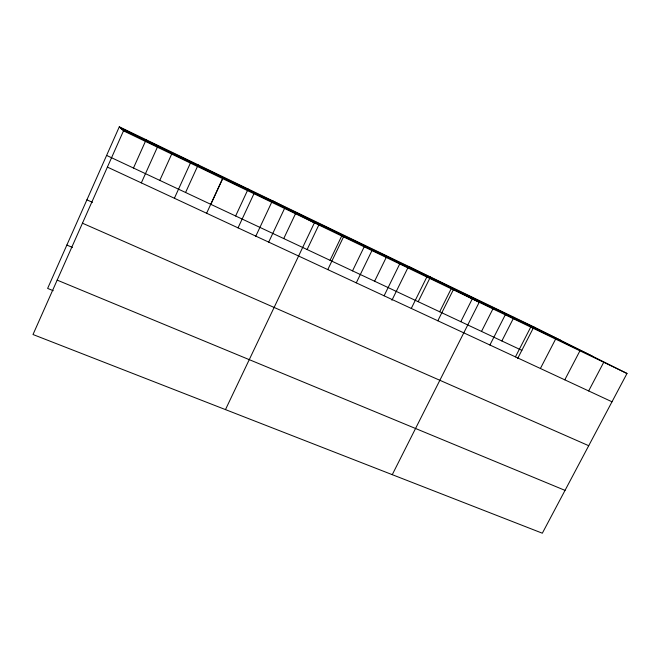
<?xml version="1.0" encoding="UTF-8"?>
<svg xmlns="http://www.w3.org/2000/svg" width="660" height="660" viewBox="0 0 660 660"><rect width="100%" height="100%" fill="white"/><g stroke="black" fill="none" stroke-linecap="round" stroke-linejoin="round"><path stroke-width="0.99" d="M119.311 126.794L123.502 130.837L33 334.521L542.33 533.206L627 373.486L533.882 326.906L119.311 126.794L47.627 288.412L53.212 290.697M133.477 168.028L146.14 139.747M141.322 182.878L157.385 147.172M159.786 180.386L172.012 153.368M174.388 198.256L190.402 163.086M185.575 192.489L198.19 164.868M206.613 213.246L222.585 178.588M210.853 204.352L222.593 178.876M235.628 215.985L248.176 188.999M238.046 227.857L253.96 193.71M255.684 236.42L272.002 201.63M268.694 242.113L284.551 208.453M283.742 238.573L295.796 213.097M225.472 409.604L314.399 222.841L272.432 200.706M307.114 249.546L319.555 223.451M330.041 260.304L342.441 234.498M327.781 269.602L343.53 236.874M352.531 270.864L364.897 245.338M356.276 282.851L371.959 250.577M374.608 281.226L386.496 256.88M384.095 295.796L399.721 263.959M391.924 300.242L408.565 266.417L479.209 302.263L392.263 474.664M411.279 308.435L426.83 277.018M418.184 301.686L430.435 276.977M439.692 311.776L451.448 288.238M437.827 320.785L453.321 289.789M460.795 321.684L472.964 297.503M481.519 331.411L493.193 308.368M489.91 345.007L505.271 314.82M501.864 340.964L513.942 317.287M515.443 356.878L530.731 327.096M517.621 358.561L533.882 326.906M540.4 368.486L555.621 339.083M564.795 379.838L579.942 350.807M588.654 390.935L603.735 362.274M57.172 280.12L565.034 490.38M66.858 245.058L72.435 247.45M82.459 223.204L588.72 445.706M86.906 199.848L92.474 202.348M107.39 167.095L611.993 401.791M106.615 155.422L521.845 350.344M120.483 127.924L560.719 340.329M121.886 129.286L592.111 356.037M123.502 130.837L627 373.486"/></g></svg>
